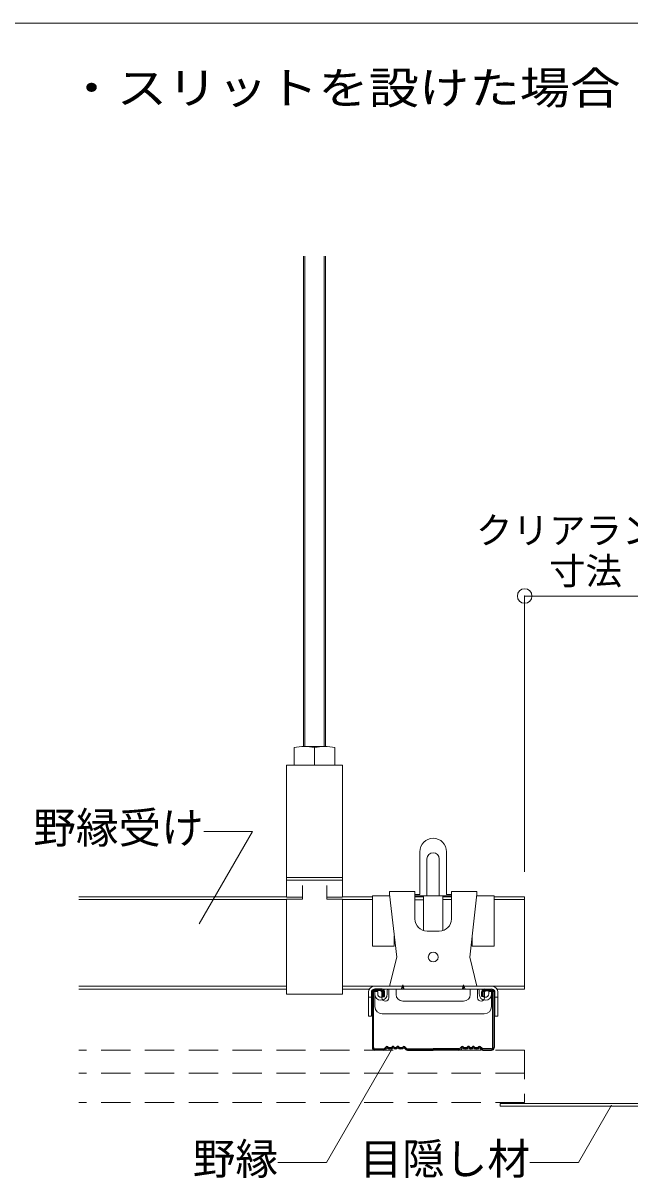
# Model space of a CAD drawing. Units: millimetres on the paper, enlarged 40 times, with parts at other scales. Extents: x -7800 to 7800, y -5387 to 5300.
# Drawn here: x 2284 to 3282, y -4013 to -2116 of the extents above; entities that cross this region are included whole.
import ezdxf
from ezdxf.enums import TextEntityAlignment as Align

# ---------------------------------------------------------------- set-up
doc = ezdxf.new("R2010")
doc.units = ezdxf.units.MM
doc.header["$LTSCALE"] = 40
doc.header["$PDMODE"] = 32
doc.header["$PDSIZE"] = 24
doc.linetypes.add('DASHED1', pattern=[1.8, 1.2, -0.6])
doc.linetypes.add('DASHED2', pattern=[3, 2, -1])
for name, color, linetype, lineweight in [('4-1_吊り材', 7, 'Continuous', 18), ('4-2_野縁受け', 3, 'Continuous', 18), ('4-3_野縁', 2, 'Continuous', 25), ('4-5_寸法', 4, 'Continuous', 9), ('4-6_文字', 7, 'Continuous', 18), ('4-A_クリップ', 7, 'Continuous', 18), ('4-B_補強金具・金具・その他', 3, 'DASHED2', 18), ('4-D_パネル', 4, 'DASHED1', 9), ('F-3_野縁', 3, 'Continuous', 18)]:
    doc.layers.add(name, color=color, linetype=linetype, lineweight=lineweight)
doc.styles.add('ＭＳ ゴシック', font='')
doc.styles.get('ＭＳ ゴシック').set_extended_font_data('MS Gothic')

msp = doc.modelspace()

# ---------------------------------------------------------------- linework, layer by layer
at = {"layer": '4-1_吊り材'}
for p, q in [((2745.17, -3304.68), (2745.17, -2498.82)), ((2747.42, -3304.68), (2747.42, -2498.82)), ((2778.92, -2498.82), (2778.92, -3304.68)), ((2781.17, -2498.82), (2781.17, -3304.68)), ((2729.57, -3306.28), (2729.57, -3335.48)), ((2779.97, -3304.68), (2746.37, -3304.68)), ((2763.17, -3306.28), (2763.17, -3335.48)), ((2796.77, -3306.28), (2796.77, -3335.48))]:
    msp.add_line(p, q, dxfattribs=at)
for points in [[(2717.17, -3519.87), (2717.17, -3335.48), (2809.17, -3335.48), (2809.17, -3519.87)], [(2717.17, -3524.39), (2717.17, -3552.04), (2743.17, -3552.04)], [(2783.17, -3552.04), (2809.17, -3552.04), (2809.17, -3524.39)], [(2743.17, -3533.29), (2743.17, -3555.63), (2717.17, -3555.63), (2717.17, -3711.48), (2809.17, -3711.48), (2809.17, -3555.63), (2783.17, -3555.63), (2783.17, -3533.29)]]:
    msp.add_lwpolyline(points, dxfattribs=at)
msp.add_lwpolyline([(2717.17, -3519.87), (2809.17, -3519.87), (2809.17, -3524.39), (2717.17, -3524.39)], close=True, dxfattribs=at)
for centre in [(2746.37, -3393.69), (2779.97, -3393.69)]:
    msp.add_arc(centre, 89.01, 79.1199, 100.88008, dxfattribs=at)
at = {"layer": '4-2_野縁受け'}
for p, q in [((2375.78, -3551.48), (2717.17, -3551.48)), ((2375.78, -3556.28), (2717.17, -3556.28)), ((2809.17, -3551.48), (2858.21, -3551.48)), ((2809.17, -3556.28), (2858.21, -3556.28)), ((2928.2, -3551.56), (2942.21, -3551.56)), ((2928.2, -3556.36), (2942.21, -3556.36)), ((2974.21, -3551.56), (2988.2, -3551.56)), ((2974.21, -3556.28), (2988.2, -3556.28)), ((3058.21, -3556.28), (3108.53, -3556.28)), ((2375.78, -3698.68), (2717.17, -3698.68)), ((2809.17, -3698.68), (2862.2, -3698.68)), ((3055.26, -3698.68), (3108.53, -3698.68)), ((2375.78, -3703.48), (2717.17, -3703.48)), ((2809.17, -3703.48), (2853.09, -3703.48)), ((3063.32, -3703.48), (3108.53, -3703.48))]:
    msp.add_line(p, q, dxfattribs=at)
msp.add_lwpolyline([(3058.21, -3551.48), (3108.53, -3551.48), (3108.53, -3703.48)], dxfattribs=at)
at = {"layer": '4-3_野縁'}
for p, q in [((2858.2, -3707.48), (2858.21, -3799.31)), ((2860.21, -3799.39), (2860.2, -3707.48)), ((2874.2, -3703.48), (2862.2, -3703.48)), ((2874.2, -3705.48), (2862.2, -3705.48)), ((2876.21, -3715.48), (2876.2, -3707.48)), ((2876.21, -3715.48), (2878.21, -3715.48)), ((2878.21, -3715.48), (2878.2, -3707.48)), ((3038.21, -3715.48), (3038.21, -3707.48)), ((3040.21, -3715.48), (3038.21, -3715.48)), ((3040.21, -3715.48), (3040.21, -3707.48)), ((3042.21, -3703.48), (3054.21, -3703.48)), ((3042.21, -3705.48), (3054.21, -3705.48)), ((3056.21, -3799.39), (3056.21, -3707.48)), ((3058.21, -3707.48), (3058.21, -3799.31)), ((2862.2, -3801.48), (2876.55, -3801.48)), ((2862.2, -3801.48), (2876.55, -3801.48)), ((2876.55, -3803.48), (2862.2, -3803.48)), ((2876.55, -3803.48), (2862.2, -3803.48)), ((2877.96, -3800.9), (2880.79, -3798.07)), ((2880.79, -3798.07), (2877.96, -3800.9)), ((2882.2, -3799.48), (2879.38, -3802.31)), ((2882.2, -3799.48), (2879.38, -3802.31)), ((2910.2, -3799.48), (2913.03, -3802.31)), ((2911.62, -3798.07), (2914.45, -3800.9)), ((2915.86, -3801.48), (2958.21, -3801.48)), ((2915.86, -3803.48), (2958.21, -3803.48)), ((3000.55, -3801.48), (2958.21, -3801.48)), ((3000.55, -3803.48), (2958.21, -3803.48)), ((3004.8, -3798.07), (3001.97, -3800.9)), ((3006.21, -3799.48), (3003.38, -3802.31)), ((3034.21, -3799.48), (3037.04, -3802.31)), ((3034.21, -3799.48), (3037.04, -3802.31)), ((3038.45, -3800.9), (3035.63, -3798.07)), ((3035.63, -3798.07), (3038.45, -3800.9)), ((3054.21, -3801.48), (3039.87, -3801.48)), ((3054.21, -3801.48), (3039.87, -3801.48)), ((3039.87, -3803.48), (3054.21, -3803.48)), ((3039.87, -3803.48), (3054.21, -3803.48))]:
    msp.add_line(p, q, dxfattribs=at)
for centre, radius, start, end in [((2862.2, -3707.48), 4, 90.00299, 180.00299), ((2862.2, -3707.48), 2, 90.00299, 180.00299), ((2874.2, -3707.48), 4, 0.00299, 90.00299), ((2874.2, -3707.48), 2, 0.00299, 90.00299), ((3042.21, -3707.48), 4, 89.99699, 179.99699), ((3042.21, -3707.48), 2, 89.99699, 179.99699), ((3054.21, -3707.48), 4, 359.99699, 89.99699), ((3054.21, -3707.48), 2, 359.99699, 89.99699), ((2862.2, -3799.48), 4, 177.476, 270), ((2862.2, -3799.48), 4, 177.476, 270), ((2862.2, -3799.48), 2, 177.476, 270), ((2862.2, -3799.48), 2, 177.476, 270), ((2876.55, -3799.48), 2, 269.99998, 314.99998), ((2876.55, -3799.48), 2, 270, 314.99998), ((2876.55, -3799.48), 4, 270, 315), ((2876.55, -3799.48), 4, 270, 314.99998), ((2882.2, -3799.48), 2, 46.39717, 135), ((2887.2, -3794.23), 7.25, 226.39717, 313.60281), ((2887.2, -3794.23), 5.25, 226.39717, 313.60281), ((2892.2, -3799.48), 2, 36.86989, 133.60281), ((2896.2, -3796.48), 5, 216.86989, 323.1301), ((2896.2, -3796.48), 3, 216.86989, 323.1301), ((2900.2, -3799.48), 2, 36.86989, 143.1301), ((2900.2, -3799.48), 2, 46.39717, 143.1301), ((2905.2, -3794.23), 7.25, 226.39717, 313.60281), ((2905.2, -3794.23), 5.25, 226.39717, 313.60281), ((2910.2, -3799.48), 2, 44.99998, 133.60281), ((2915.86, -3799.48), 4, 225, 270), ((2915.86, -3799.48), 2, 225, 270), ((3000.55, -3799.48), 2, 270, 315), ((3000.55, -3799.48), 4, 270, 315), ((3006.21, -3799.48), 2, 46.39719, 135.00002), ((3011.21, -3794.23), 7.25, 226.39719, 313.60283), ((3011.21, -3794.23), 5.25, 226.39719, 313.60283), ((3016.21, -3799.48), 2, 36.8699, 143.13011), ((3016.21, -3799.48), 2, 36.8699, 133.60283), ((3020.21, -3796.48), 5, 216.8699, 323.13011), ((3020.21, -3796.48), 3, 216.8699, 323.13011), ((3024.21, -3799.48), 2, 46.39719, 143.13011), ((3029.21, -3794.23), 7.25, 226.39719, 313.60283), ((3029.21, -3794.23), 5.25, 226.39719, 313.60283), ((3034.21, -3799.48), 2, 45, 133.60283), ((3039.87, -3799.48), 4, 225, 270), ((3039.87, -3799.48), 4, 225.00002, 270), ((3039.87, -3799.48), 2, 225, 270), ((3039.87, -3799.48), 2, 225.00002, 270), ((3054.21, -3799.48), 4, 270, 2.524), ((3054.21, -3799.48), 4, 269.99997, 2.524), ((3054.21, -3799.48), 2, 270, 2.524), ((3054.21, -3799.48), 2, 269.99997, 2.524)]:
    msp.add_arc(centre, radius, start, end, dxfattribs=at)
at = {"layer": '4-5_寸法'}
msp.add_line((3108.53, -3057.34), (3108.53, -3510.53), dxfattribs=at)
msp.add_lwpolyline([(3108.53, -3057.34), (3308.53, -3057.34), (3308.53, -3510.53)], dxfattribs=at)
at = {"layer": '4-5_寸法', "color": 7}
msp.add_point((3108.53, -3057.34), dxfattribs=at)
at = {"layer": '4-6_文字'}
for p, q in [((2661, -3444.19), (2573.33, -3596.02)), ((2661, -3444.19), (2581, -3444.19)), ((2891.48, -3800.53), (2783.12, -3988.21)), ((3251.52, -3894.16), (3197.22, -3988.21)), ((2783.12, -3988.21), (2703.12, -3988.21)), ((3197.22, -3988.21), (3117.22, -3988.21))]:
    msp.add_line(p, q, dxfattribs=at)
at = {"layer": '4-A_クリップ'}
for p, q in [((2936.2, -3477.48), (2936.2, -3547.88)), ((2948, -3489.08), (2948, -3549.88)), ((2968, -3489.08), (2968, -3549.88)), ((2980.2, -3477.48), (2980.2, -3547.88)), ((2886.2, -3542.68), (2886.2, -3547.48)), ((2928.2, -3542.68), (2886.2, -3542.68)), ((2886.2, -3547.48), (2898.2, -3650.68)), ((2928.2, -3587.88), (2928.2, -3542.68)), ((2928.2, -3547.88), (2928.2, -3547.48)), ((2928.2, -3547.88), (2936.2, -3547.88)), ((2980.2, -3547.88), (2988.2, -3547.88)), ((2988.2, -3542.68), (3030.2, -3542.68)), ((2988.2, -3587.88), (2988.2, -3542.68)), ((2988.2, -3547.88), (2988.2, -3547.48)), ((3030.2, -3542.68), (3030.2, -3547.48)), ((2858.21, -3632.53), (2858.21, -3549.88)), ((2886.48, -3549.88), (2858.21, -3549.88)), ((2988.2, -3549.88), (2928.2, -3549.88)), ((2928.2, -3551.56), (2942.21, -3551.56)), ((2942.21, -3549.88), (2942.21, -3606.96)), ((2974.21, -3549.88), (2974.21, -3606.96)), ((2974.21, -3551.56), (2988.2, -3551.56)), ((3058.21, -3549.88), (3029.93, -3549.88)), ((3058.21, -3632.53), (3058.21, -3549.88)), ((2894.21, -3632.53), (2894.21, -3616.29)), ((2968.2, -3607.88), (2948.2, -3607.88)), ((3022.21, -3632.53), (3022.21, -3616.28)), ((2894.21, -3632.53), (2858.21, -3632.53)), ((3022.21, -3632.53), (3058.21, -3632.53)), ((2898.2, -3650.68), (2886.2, -3698.68)), ((2861.4, -3698.68), (3055.26, -3698.68)), ((2905.8, -3703.48), (2908.2, -3696.28)), ((2908.2, -3696.28), (2908.2, -3703.48)), ((2908.2, -3696.28), (2910.6, -3703.48)), ((3005.8, -3703.48), (3008.2, -3696.28)), ((3008.2, -3696.28), (3008.2, -3703.48)), ((3008.2, -3696.28), (3010.6, -3703.48)), ((2851.8, -3708.28), (2851.8, -3716.68)), ((2851.8, -3716.68), (2856.6, -3716.68)), ((2851.8, -3716.68), (2851.8, -3747.88)), ((2856.6, -3708.28), (2856.6, -3716.68)), ((2856.6, -3716.68), (2856.6, -3747.88)), ((2861.4, -3703.48), (2886.2, -3703.48)), ((2862.2, -3711.28), (2862.2, -3707.08)), ((2867, -3707.08), (2862.2, -3707.08)), ((2862.41, -3731.88), (2862.41, -3705.48)), ((2870.01, -3705.48), (2862.41, -3705.48)), ((2867, -3711.28), (2867, -3707.08)), ((2874.01, -3709.48), (2874.01, -3717.48)), ((2877.8, -3705.48), (2877.8, -3711.28)), ((2882.6, -3705.48), (2882.6, -3711.28)), ((2884.6, -3703.48), (2885.21, -3703.48)), ((2884.6, -3703.48), (3031.8, -3703.48)), ((2885.21, -3717.48), (2885.21, -3703.48)), ((2921.58, -3703.48), (2895.02, -3703.48)), ((2897.21, -3703.48), (2897.21, -3712.08)), ((3019.21, -3703.48), (3019.21, -3712.08)), ((3031.21, -3717.48), (3031.21, -3703.48)), ((3055, -3703.48), (3031.8, -3703.48)), ((3033.8, -3705.48), (3033.8, -3711.28)), ((3038.6, -3705.48), (3038.6, -3711.28)), ((3042.41, -3709.48), (3042.41, -3717.48)), ((3046.41, -3705.48), (3054.01, -3705.48)), ((3049.4, -3707.08), (3054.2, -3707.08)), ((3049.4, -3711.28), (3049.4, -3707.08)), ((3054.01, -3731.88), (3054.01, -3705.48)), ((3054.2, -3711.28), (3054.2, -3707.08)), ((3059.8, -3708.28), (3059.8, -3716.68)), ((3064.6, -3716.68), (3059.8, -3716.68)), ((3059.8, -3716.68), (3059.8, -3747.88)), ((3064.6, -3708.28), (3064.6, -3716.68)), ((3064.6, -3716.68), (3064.6, -3747.88)), ((2908.21, -3723.08), (3008.21, -3723.08)), ((2851.8, -3747.88), (2856.6, -3747.88)), ((2874.41, -3743.88), (3042.01, -3743.88)), ((3059.8, -3747.88), (3064.6, -3747.88))]:
    msp.add_line(p, q, dxfattribs=at)
msp.add_lwpolyline([(3030.2, -3547.48), (3018.2, -3650.68), (3030.2, -3698.68)], dxfattribs=at)
msp.add_circle((2958.2, -3650.68), 8, dxfattribs=at)
for centre, radius, start, end in [((2958.2, -3477.48), 22, 90, 180), ((2958.2, -3477.48), 22, 0, 90), ((2958, -3489.08), 10, 0, 180), ((2948.2, -3587.88), 20, 180, 270), ((2968.2, -3587.88), 20, 270, 0), ((2861.4, -3708.28), 9.6, 91.52271, 180), ((2861.4, -3708.28), 9.6, 90, 91.52271), ((3055, -3708.28), 9.6, 0, 90), ((3055, -3708.28), 9.6, 88.47729, 90), ((2861.4, -3708.28), 4.8, 90, 180), ((2872.4, -3711.28), 10.2, 180, 270), ((2872.4, -3711.28), 5.4, 180, 270), ((2870.01, -3709.48), 4, 0, 90), ((2872.4, -3711.28), 10.2, 270, 0), ((2872.4, -3711.28), 5.4, 270, 0), ((2879.61, -3717.48), 5.6, 180, 0), ((2884.6, -3705.48), 6.8, 162.89536, 180), ((2884.6, -3705.48), 2, 90, 180), ((2908.21, -3712.08), 11, 180, 270), ((3008.21, -3712.08), 11, 270, 0), ((3036.81, -3717.48), 5.6, 180, 0), ((3031.8, -3705.48), 2, 0, 90), ((3044, -3711.28), 10.2, 180, 270), ((3031.8, -3705.48), 6.8, 0, 17.10464), ((3044, -3711.28), 5.4, 180, 270), ((3046.41, -3709.48), 4, 90, 180), ((3044, -3711.28), 10.2, 270, 0), ((3044, -3711.28), 5.4, 270, 0), ((3055, -3708.28), 4.8, 0, 90), ((2874.41, -3731.88), 12, 180, 270), ((3042.01, -3731.88), 12, 270, 0)]:
    msp.add_arc(centre, radius, start, end, dxfattribs=at)
at = {"layer": '4-B_補強金具・金具・その他', "linetype": 'Continuous'}
for p, q in [((3068.53, -3891.48), (3068.53, -3895.48)), ((3068.53, -3891.48), (3304.53, -3891.48)), ((3068.53, -3895.48), (3308.53, -3895.48))]:
    msp.add_line(p, q, dxfattribs=at)
at = {"layer": '4-D_パネル'}
for p, q in [((3108.53, -3803.48), (2375.78, -3803.48)), ((3108.53, -3803.48), (3108.53, -3889.48)), ((3108.53, -3841.48), (2375.78, -3841.48)), ((3108.53, -3889.48), (2375.78, -3889.48))]:
    msp.add_line(p, q, dxfattribs=at)
at = {"layer": 'F-3_野縁'}
msp.add_line((80, -2115.96), (4460.41, -2115.96), dxfattribs=at)

# ---------------------------------------------------------------- texts
at = {"layer": '4-5_寸法', "style": 'ＭＳ ゴシック'}
for s, p in [('クリアランス', (3028.53, -2984.61)), ('寸法', (3148.53, -3051.62))]:
    msp.add_text(s, height=43.99, dxfattribs=at).set_placement(p, align=Align.BOTTOM_LEFT)
at = {"layer": '4-6_文字', "style": 'ＭＳ ゴシック', "width": 1.15}
msp.add_text('・スリットを設けた場合', height=52.79, dxfattribs=at).set_placement((2355.22, -2264.7), align=Align.BOTTOM_LEFT)
at = {"layer": '4-6_文字', "style": 'ＭＳ ゴシック'}
for s, p in [('野縁受け', (2301, -3479.19)), ('野縁', (2563.12, -4023.21)), ('目隠し材', (2837.22, -4023.21))]:
    msp.add_text(s, height=51.32, dxfattribs=at).set_placement(p, align=Align.BOTTOM_LEFT)

doc.saveas('drawing.dxf')
